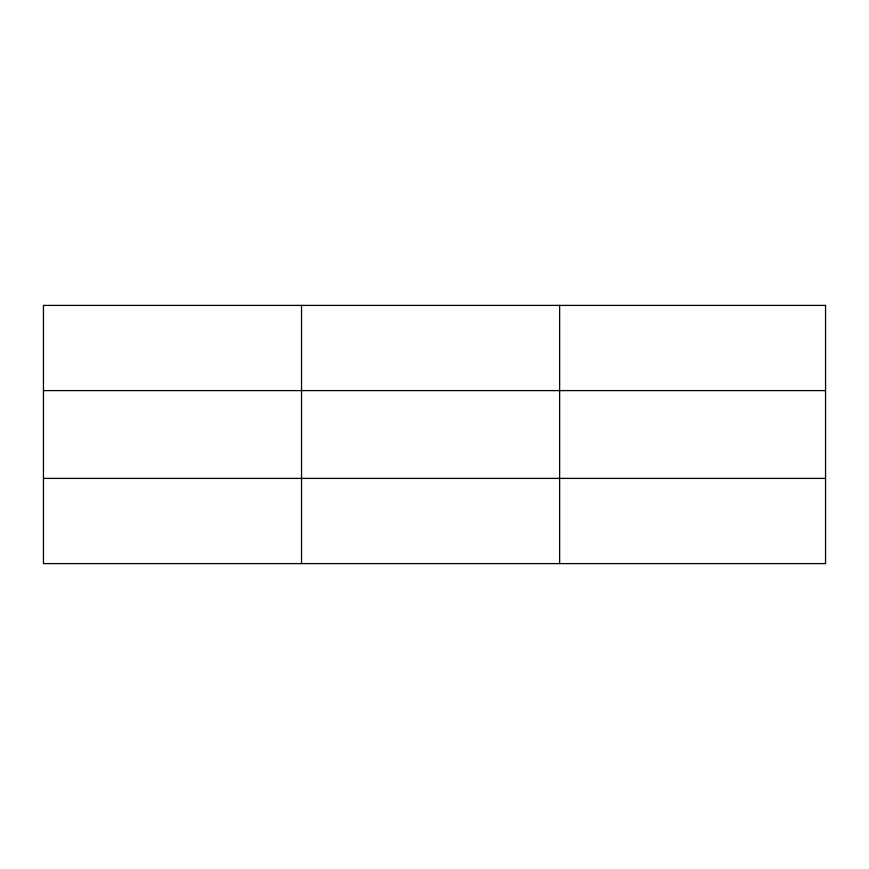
<?xml version="1.0" encoding="UTF-8"?>
<svg xmlns="http://www.w3.org/2000/svg" width="869" height="869" viewBox="0 0 869 869"><rect width="100%" height="100%" fill="white"/><g stroke="black" fill="none" stroke-linecap="round" stroke-linejoin="round"><path stroke-width="1.3" d="M301.543 305.399L301.543 563.601M559.636 305.399L559.636 563.601M43.45 390.605L825.55 390.605M43.45 478.395L825.55 478.395M825.55 305.399L825.55 563.601L43.45 563.601L43.45 305.399L825.55 305.399"/></g></svg>
